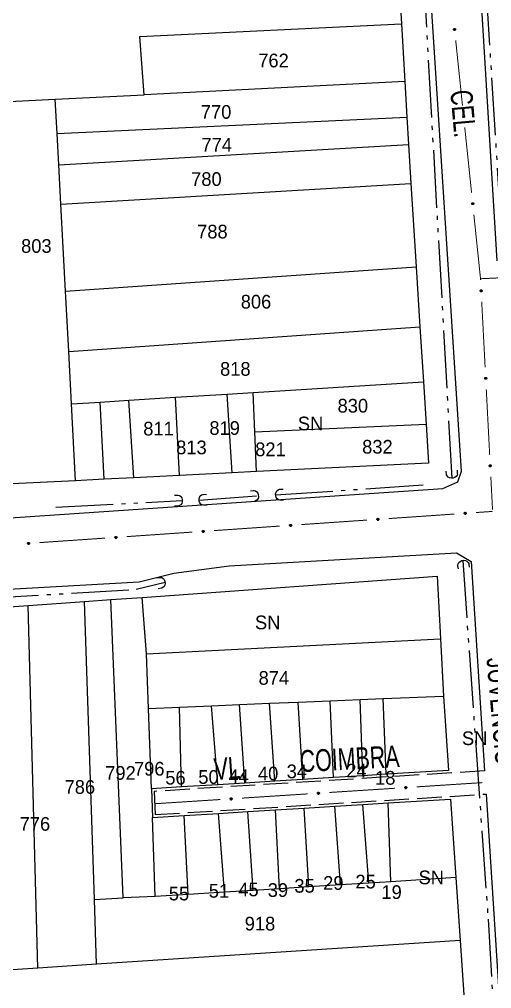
# Model space of a CAD drawing. Extents: x 201053 to 202535, y 4855063 to 4857394.
# Drawn here: x 202012.9 to 202099.2, y 4856192.4 to 4856369.4 of the extents above; entities that cross this region are included whole.
import ezdxf
from ezdxf.enums import TextEntityAlignment as Align

# ---------------------------------------------------------------- set-up
doc = ezdxf.new("R2010")
doc.units = 0
doc.header["$LTSCALE"] = 1.5
doc.header["$MEASUREMENT"] = 0
doc.linetypes.add('TRACO_05', pattern=[11, 7, -1, 0.5, -1, 0.5, -1])
doc.linetypes.add('TRACO_11', pattern=[8, 3, -1, 3, -1])
for name, color, linetype in [('CD_MALHA_LOTES', 7, 'CONTINUOUS'), ('HD-VALAS-DRENOS', 170, 'CONTINUOUS'), ('RU-QUADRA', 210, 'CONTINUOUS'), ('SV-BUEIRO-VALA', 7, 'CONTINUOUS'), ('SV-EIXO-RUA-PAV', 20, 'CONTINUOUS'), ('SV-RUA-PAVIM', 7, 'CONTINUOUS'), ('SV-TXT-RUA-PAV', 7, 'CONTINUOUS'), ('Th_NmrPort', 7, 'CONTINUOUS')]:
    doc.layers.add(name, color=color, linetype=linetype)
doc.styles.add('ARIAL', font='ARIAL.SHX')

# ---------------------------------------------------------------- blocks, each defined once
blk = doc.blocks.new('COD120', base_point=(202246.23, 4857300.32))
at = {"layer": 'SV-BUEIRO-VALA'}
blk.add_lwpolyline([(202245.23, 4857298.92), (202245.23, 4857299.503333), (202245.23, 4857299.590833), (202245.313333, 4857299.824167), (202245.48, 4857300.086667), (202245.73, 4857300.2325), (202246.063333, 4857300.32), (202246.396667, 4857300.32), (202246.73, 4857300.2325), (202246.98, 4857300.086667), (202247.146667, 4857299.824167), (202247.23, 4857299.590833), (202247.23, 4857299.503333), (202247.23, 4857298.92)], dxfattribs=at)

msp = doc.modelspace()

# ---------------------------------------------------------------- linework, layer by layer
at = {"layer": 'CD_MALHA_LOTES', "linetype": 'Continuous', "flags": 128}
for points in [[(202082.1, 4856379.72), (202082.75, 4856368.58)], [(202035.71, 4856355.63), (202034.92, 4856366.28), (202082.75, 4856368.58)], [(202082.75, 4856368.58), (202083.37, 4856358.03)], [(202083.37, 4856358.03), (202035.71, 4856355.63)], [(202083.37, 4856358.03), (202083.75, 4856351.54)], [(202019.47, 4856354.81), (202035.71, 4856355.63)], [(202006.24, 4856354.14), (202019.47, 4856354.81)], [(202019.8, 4856348.57), (202019.47, 4856354.81)], [(202019.8, 4856348.57), (202083.75, 4856351.54)], [(202083.75, 4856351.54), (202084.05, 4856346.54)], [(202020.1, 4856342.85), (202019.8, 4856348.57)], [(202020.1, 4856342.85), (202084.05, 4856346.54)], [(202084.05, 4856346.54), (202084.47, 4856339.43)], [(202020.49, 4856335.66), (202020.1, 4856342.85)], [(202020.49, 4856335.66), (202084.47, 4856339.43)], [(202084.47, 4856339.43), (202085.43, 4856324.23)], [(202021.33, 4856319.74), (202020.49, 4856335.66)], [(202021.33, 4856319.74), (202085.43, 4856324.23)], [(202085.43, 4856324.23), (202086.13, 4856313.26)], [(202021.92, 4856308.76), (202021.33, 4856319.74)], [(202021.92, 4856308.76), (202086.13, 4856313.26)], [(202086.13, 4856313.26), (202086.77, 4856303.2)], [(202022.42, 4856299.18), (202021.92, 4856308.76)], [(202055.64, 4856301.26), (202086.77, 4856303.2)], [(202086.77, 4856303.2), (202087.25, 4856295.49)], [(202032.94, 4856299.84), (202041.45, 4856300.37)], [(202041.45, 4856300.37), (202050.86, 4856300.96)], [(202042.2, 4856286.09), (202041.45, 4856300.37)], [(202050.86, 4856300.96), (202055.64, 4856301.26)], [(202051.78, 4856286.57), (202050.86, 4856300.96)], [(202055.95, 4856294.07), (202055.64, 4856301.26)], [(202022.42, 4856299.18), (202027.68, 4856299.51)], [(202023.17, 4856285.13), (202022.42, 4856299.18)], [(202027.68, 4856299.51), (202032.94, 4856299.84)], [(202028.42, 4856285.39), (202027.68, 4856299.51)], [(202033.86, 4856285.67), (202032.94, 4856299.84)], [(202055.95, 4856294.07), (202087.25, 4856295.49)], [(202087.25, 4856295.49), (202087.71, 4856288.37), (202056.26, 4856286.79)], [(202056.26, 4856286.79), (202055.95, 4856294.07)], [(202042.2, 4856286.09), (202033.86, 4856285.67)], [(202051.78, 4856286.57), (202042.2, 4856286.09)], [(202056.26, 4856286.79), (202051.78, 4856286.57)], [(202023.17, 4856285.13), (202010.25, 4856284.48)], [(202028.42, 4856285.39), (202023.17, 4856285.13)], [(202033.86, 4856285.67), (202028.42, 4856285.39)], [(202035.34, 4856263.8), (202089.27, 4856267.73), (202089.89, 4856256.25)], [(202024.82, 4856263.07), (202029.64, 4856263.41)], [(202029.64, 4856263.41), (202035.34, 4856263.8)], [(202031.91, 4856208.92), (202029.64, 4856263.41)], [(202036.14, 4856253.52), (202035.34, 4856263.8)], [(202009.41, 4856262), (202014.53, 4856262.36)], [(202014.53, 4856262.36), (202024.82, 4856263.07)], [(202016.26, 4856196.1), (202014.53, 4856262.36)], [(202026.63, 4856208.66), (202024.82, 4856263.07)], [(202036.14, 4856253.52), (202089.89, 4856256.25)], [(202089.89, 4856256.25), (202090.46, 4856245.8)], [(202036.51, 4856243.55), (202036.14, 4856253.52)], [(202079.43, 4856245.34), (202090.46, 4856245.8)], [(202090.46, 4856245.8), (202091.37, 4856232.22)], [(202036.51, 4856243.55), (202042.19, 4856243.79)], [(202042.19, 4856243.79), (202048.05, 4856244.03)], [(202042.55, 4856229.2), (202042.19, 4856243.79)], [(202048.05, 4856244.03), (202053.15, 4856244.25)], [(202049.17, 4856229.61), (202048.05, 4856244.03)], [(202053.15, 4856244.25), (202058.64, 4856244.48)], [(202054.13, 4856229.91), (202053.15, 4856244.25)], [(202058.64, 4856244.48), (202063.87, 4856244.69)], [(202059.62, 4856230.25), (202058.64, 4856244.48)], [(202063.87, 4856244.69), (202069.72, 4856244.94)], [(202064.73, 4856230.57), (202063.87, 4856244.69)], [(202069.72, 4856244.94), (202075.21, 4856245.16)], [(202070.33, 4856230.92), (202069.72, 4856244.94)], [(202075.21, 4856245.16), (202079.43, 4856245.34)], [(202075.68, 4856231.25), (202075.21, 4856245.16)], [(202079.93, 4856231.51), (202079.43, 4856245.34)], [(202037.04, 4856228.85), (202036.51, 4856243.55)], [(202075.68, 4856231.25), (202070.33, 4856230.92)], [(202079.93, 4856231.51), (202075.68, 4856231.25)], [(202091.37, 4856232.22), (202079.93, 4856231.51)], [(202049.17, 4856229.61), (202042.55, 4856229.2)], [(202054.13, 4856229.91), (202049.17, 4856229.61)], [(202059.62, 4856230.25), (202054.13, 4856229.91)], [(202064.73, 4856230.57), (202059.62, 4856230.25)], [(202070.33, 4856230.92), (202064.73, 4856230.57)], [(202042.55, 4856229.2), (202037.04, 4856228.85)], [(202037.04, 4856228.85), (202037.23, 4856223.61)], [(202070.59, 4856225.68), (202075.7, 4856225.99)], [(202075.7, 4856225.99), (202080.3, 4856226.28)], [(202076.8, 4856211.64), (202075.7, 4856225.99)], [(202080.3, 4856226.28), (202091.72, 4856226.99)], [(202080.82, 4856211.89), (202080.3, 4856226.28)], [(202091.72, 4856226.99), (202092.68, 4856212.64)], [(202043.06, 4856223.97), (202049.29, 4856224.36)], [(202049.29, 4856224.36), (202054.64, 4856224.69)], [(202050.4, 4856209.97), (202049.29, 4856224.36)], [(202054.64, 4856224.69), (202059.75, 4856225.01)], [(202055.63, 4856210.3), (202054.64, 4856224.69)], [(202059.75, 4856225.01), (202064.97, 4856225.33)], [(202060.48, 4856210.6), (202059.75, 4856225.01)], [(202064.97, 4856225.33), (202070.59, 4856225.68)], [(202065.84, 4856210.94), (202064.97, 4856225.33)], [(202071.59, 4856211.31), (202070.59, 4856225.68)], [(202037.23, 4856223.61), (202043.06, 4856223.97)], [(202037.76, 4856209.17), (202037.23, 4856223.61)], [(202043.78, 4856209.55), (202043.06, 4856223.97)], [(202080.82, 4856211.89), (202076.8, 4856211.64)], [(202092.68, 4856212.64), (202080.82, 4856211.89)], [(202092.68, 4856212.64), (202093.46, 4856201.13)], [(202050.4, 4856209.97), (202043.78, 4856209.55)], [(202055.63, 4856210.3), (202050.4, 4856209.97)], [(202060.48, 4856210.6), (202055.63, 4856210.3)], [(202065.84, 4856210.94), (202060.48, 4856210.6)], [(202071.59, 4856211.31), (202065.84, 4856210.94)], [(202076.8, 4856211.64), (202071.59, 4856211.31)], [(202026.63, 4856208.66), (202031.91, 4856208.92)], [(202027.03, 4856196.8), (202026.63, 4856208.66)], [(202037.76, 4856209.17), (202031.91, 4856208.92)], [(202043.78, 4856209.55), (202037.76, 4856209.17)], [(202093.46, 4856201.13), (202027.03, 4856196.8)], [(202093.46, 4856201.13), (202094.85, 4856180.4)], [(202016.26, 4856196.1), (202005.06, 4856195.37)], [(202027.03, 4856196.8), (202016.26, 4856196.1)]]:
    msp.add_lwpolyline(points, dxfattribs=at)
at = {"layer": 'HD-VALAS-DRENOS', "linetype": 'TRACO_05'}
for points in [[(202100.97, 4856331.76, 13.37), (202095.73, 4856415.12, 13.37), (202091.71, 4856479.24, 13)], [(202092.03, 4856285.59, 13.75), (202085.48, 4856401.27, 13.17)], [(202059.75, 4856282.55, 13.75), (202087.17, 4856284.39, 13.75)], [(202019.57, 4856280.32, 13.91), (202042.67, 4856281.5, 13.91)], [(202045.77, 4856281.59, 13.91), (202056.59, 4856282.38, 13.91)], [(202093.94, 4856270.57, 13.66), (202098.58, 4856205.06, 13.66), (202100.01, 4856180.62, 13.63), (202104.81, 4856112.07, 13.63), (202107.44, 4856056.79, 13.55), (202104.73, 4856053.44, 13.55)], [(201956.54, 4856260.66, 13.6), (202034.27, 4856265.3, 13.89), (202039.54, 4856266.58, 13.89)]]:
    msp.add_polyline3d(points, dxfattribs=at)
at = {"layer": 'RU-QUADRA', "linetype": 'Continuous', "flags": 128}
for points in [[(202082.1, 4856379.72), (202082.75, 4856368.58), (202083.37, 4856358.03), (202083.75, 4856351.54), (202084.05, 4856346.54), (202084.47, 4856339.43), (202085.43, 4856324.23), (202086.13, 4856313.26), (202086.77, 4856303.2), (202087.25, 4856295.49), (202087.71, 4856288.37), (202056.26, 4856286.79), (202051.78, 4856286.57), (202042.2, 4856286.09), (202033.86, 4856285.67), (202028.42, 4856285.39), (202023.17, 4856285.13), (202010.25, 4856284.48)], [(202009.41, 4856262), (202014.53, 4856262.36), (202024.82, 4856263.07), (202029.64, 4856263.41), (202035.34, 4856263.8), (202089.27, 4856267.73), (202089.89, 4856256.25), (202090.46, 4856245.8), (202091.37, 4856232.22), (202079.93, 4856231.51), (202075.68, 4856231.25), (202070.33, 4856230.92), (202064.73, 4856230.57), (202059.62, 4856230.25), (202054.13, 4856229.91), (202049.17, 4856229.61), (202042.55, 4856229.2), (202037.04, 4856228.85), (202037.23, 4856223.61), (202043.06, 4856223.97), (202049.29, 4856224.36), (202054.64, 4856224.69), (202059.75, 4856225.01), (202064.97, 4856225.33), (202070.59, 4856225.68), (202075.7, 4856225.99), (202080.3, 4856226.28), (202091.72, 4856226.99), (202092.68, 4856212.64), (202093.46, 4856201.13), (202094.85, 4856180.4)]]:
    msp.add_lwpolyline(points, dxfattribs=at)
at = {"layer": 'SV-EIXO-RUA-PAV'}
for points in [[(202092.548545, 4856367.720728), (202092.58696, 4856367.690457), (202092.613785, 4856367.656585), (202092.628028, 4856367.621895), (202092.632621, 4856367.587958), (202092.633409, 4856367.55271), (202092.626363, 4856367.516997), (202092.609763, 4856367.479092), (202092.579668, 4856367.440343), (202092.543164, 4856367.415143), (202092.509901, 4856367.39936), (202092.474789, 4856367.392534), (202092.440534, 4856367.392342), (202092.40368, 4856367.400887), (202092.365431, 4856367.418085), (202092.3272, 4856367.44929), (202092.301129, 4856367.482677), (202092.288234, 4856367.516593), (202092.281594, 4856367.551935), (202092.281221, 4856367.58793), (202092.288339, 4856367.622947), (202092.305724, 4856367.661426), (202092.337023, 4856367.698752), (202092.370026, 4856367.725135), (202092.403752, 4856367.738504), (202092.438694, 4856367.744257), (202092.474038, 4856367.745477), (202092.510232, 4856367.739889), (202092.548545, 4856367.720728)], [(202094.207166, 4856351.806929), (202094.245581, 4856351.776659), (202094.272407, 4856351.742787), (202094.286649, 4856351.708096), (202094.291242, 4856351.67416), (202094.29203, 4856351.638912), (202094.284985, 4856351.603199), (202094.268385, 4856351.565294), (202094.238289, 4856351.526545), (202094.201785, 4856351.501345), (202094.168522, 4856351.485562), (202094.13341, 4856351.478735), (202094.099156, 4856351.478543), (202094.062301, 4856351.487089), (202094.024052, 4856351.504287), (202093.985822, 4856351.535492), (202093.95975, 4856351.568879), (202093.946855, 4856351.602795), (202093.940215, 4856351.638137), (202093.939842, 4856351.674132), (202093.94696, 4856351.709149), (202093.964345, 4856351.747628), (202093.995644, 4856351.784954), (202094.028647, 4856351.811337), (202094.062373, 4856351.824705), (202094.097315, 4856351.830459), (202094.132659, 4856351.831679), (202094.168853, 4856351.826091), (202094.207166, 4856351.806929)], [(202095.865787, 4856335.893131), (202095.904202, 4856335.86286), (202095.931028, 4856335.828989), (202095.945271, 4856335.794298), (202095.949863, 4856335.760361), (202095.950652, 4856335.725113), (202095.943606, 4856335.6894), (202095.927006, 4856335.651495), (202095.89691, 4856335.612747), (202095.860406, 4856335.587547), (202095.827143, 4856335.571764), (202095.792032, 4856335.564937), (202095.757777, 4856335.564745), (202095.720922, 4856335.573291), (202095.682674, 4856335.590488), (202095.644443, 4856335.621693), (202095.618371, 4856335.655081), (202095.605476, 4856335.688996), (202095.598837, 4856335.724339), (202095.598463, 4856335.760334), (202095.605582, 4856335.79535), (202095.622966, 4856335.83383), (202095.654266, 4856335.871156), (202095.687268, 4856335.897539), (202095.720994, 4856335.910907), (202095.755936, 4856335.91666), (202095.79128, 4856335.917881), (202095.827474, 4856335.912293), (202095.865787, 4856335.893131)], [(202097.417595, 4856319.965265), (202097.454388, 4856319.933043), (202097.479421, 4856319.897825), (202097.491845, 4856319.862442), (202097.494671, 4856319.828313), (202097.49363, 4856319.793072), (202097.484741, 4856319.757772), (202097.466197, 4856319.720779), (202097.434132, 4856319.683644), (202097.39637, 4856319.660372), (202097.362333, 4856319.646335), (202097.326915, 4856319.641339), (202097.292696, 4856319.642925), (202097.256335, 4856319.65337), (202097.219029, 4856319.672529), (202097.182469, 4856319.705675), (202097.158164, 4856319.74037), (202097.147046, 4856319.774909), (202097.142248, 4856319.810548), (202097.143743, 4856319.846514), (202097.152668, 4856319.881114), (202097.172025, 4856319.91864), (202097.205219, 4856319.954292), (202097.239546, 4856319.978928), (202097.27392, 4856319.990528), (202097.309113, 4856319.994461), (202097.344473, 4856319.993847), (202097.380328, 4856319.986389), (202097.417595, 4856319.965265)], [(202098.248473, 4856303.986854), (202098.285266, 4856303.954631), (202098.310298, 4856303.919413), (202098.322723, 4856303.884031), (202098.325549, 4856303.849901), (202098.324507, 4856303.81466), (202098.315619, 4856303.779361), (202098.297075, 4856303.742368), (202098.26501, 4856303.705232), (202098.227247, 4856303.68196), (202098.19321, 4856303.667924), (202098.157792, 4856303.662928), (202098.123573, 4856303.664513), (202098.087212, 4856303.674959), (202098.049907, 4856303.694117), (202098.013346, 4856303.727263), (202097.989042, 4856303.761958), (202097.977923, 4856303.796497), (202097.973126, 4856303.832136), (202097.97462, 4856303.868102), (202097.983545, 4856303.902702), (202098.002903, 4856303.940228), (202098.036096, 4856303.97588), (202098.070423, 4856304.000516), (202098.104797, 4856304.012117), (202098.13999, 4856304.01605), (202098.17535, 4856304.015435), (202098.211206, 4856304.007977), (202098.248473, 4856303.986854)], [(202099.07935, 4856288.008442), (202099.116143, 4856287.976219), (202099.141176, 4856287.941001), (202099.1536, 4856287.905619), (202099.156426, 4856287.87149), (202099.155385, 4856287.836248), (202099.146496, 4856287.800949), (202099.127952, 4856287.763956), (202099.095887, 4856287.726821), (202099.058125, 4856287.703548), (202099.024088, 4856287.689512), (202098.988669, 4856287.684516), (202098.954451, 4856287.686101), (202098.918089, 4856287.696547), (202098.880784, 4856287.715705), (202098.844224, 4856287.748852), (202098.819919, 4856287.783546), (202098.8088, 4856287.818085), (202098.804003, 4856287.853724), (202098.805498, 4856287.889691), (202098.814423, 4856287.924291), (202098.83378, 4856287.961817), (202098.866974, 4856287.997468), (202098.901301, 4856288.022104), (202098.935675, 4856288.033705), (202098.970868, 4856288.037638), (202099.006227, 4856288.037023), (202099.042083, 4856288.029565), (202099.07935, 4856288.008442)], [(202094.251659, 4856279.285217), (202094.283259, 4856279.322546), (202094.318052, 4856279.348166), (202094.353221, 4856279.361182), (202094.387298, 4856279.364581), (202094.422552, 4856279.364131), (202094.457996, 4856279.355836), (202094.495295, 4856279.337915), (202094.532963, 4856279.306478), (202094.556866, 4856279.269111), (202094.571471, 4856279.235315), (202094.577061, 4856279.199985), (202094.57605, 4856279.165745), (202094.566216, 4856279.129213), (202094.547686, 4856279.091592), (202094.515158, 4856279.05448), (202094.480877, 4856279.029597), (202094.446529, 4856279.0179), (202094.410975, 4856279.012505), (202094.374989, 4856279.013396), (202094.340244, 4856279.021739), (202094.302399, 4856279.040464), (202094.266195, 4856279.073055), (202094.240986, 4856279.106963), (202094.22881, 4856279.141138), (202094.224287, 4856279.17626), (202094.224309, 4856279.211625), (202094.231164, 4856279.247601), (202094.251659, 4856279.285217)], [(202078.289441, 4856278.1863), (202078.321042, 4856278.223629), (202078.355835, 4856278.249249), (202078.391004, 4856278.262265), (202078.425081, 4856278.265664), (202078.460335, 4856278.265214), (202078.495778, 4856278.256919), (202078.533077, 4856278.238998), (202078.570745, 4856278.207561), (202078.594648, 4856278.170195), (202078.609254, 4856278.136398), (202078.614844, 4856278.101069), (202078.613833, 4856278.066828), (202078.603999, 4856278.030297), (202078.585469, 4856277.992675), (202078.552941, 4856277.955563), (202078.518659, 4856277.93068), (202078.484311, 4856277.918983), (202078.448758, 4856277.913589), (202078.412772, 4856277.914479), (202078.378027, 4856277.922822), (202078.340181, 4856277.941547), (202078.303977, 4856277.974138), (202078.278769, 4856278.008046), (202078.266593, 4856278.042221), (202078.26207, 4856278.077343), (202078.262091, 4856278.112708), (202078.268946, 4856278.148684), (202078.289441, 4856278.1863)], [(202046.365007, 4856275.988467), (202046.396607, 4856276.025796), (202046.4314, 4856276.051416), (202046.466569, 4856276.064432), (202046.500646, 4856276.06783), (202046.5359, 4856276.067381), (202046.571344, 4856276.059085), (202046.608643, 4856276.041165), (202046.646311, 4856276.009728), (202046.670214, 4856275.972361), (202046.684819, 4856275.938565), (202046.690409, 4856275.903235), (202046.689398, 4856275.868995), (202046.679564, 4856275.832463), (202046.661034, 4856275.794842), (202046.628506, 4856275.75773), (202046.594225, 4856275.732847), (202046.559877, 4856275.72115), (202046.524323, 4856275.715755), (202046.488337, 4856275.716646), (202046.453592, 4856275.724989), (202046.415747, 4856275.743714), (202046.379543, 4856275.776304), (202046.354334, 4856275.810213), (202046.342158, 4856275.844387), (202046.337635, 4856275.87951), (202046.337657, 4856275.914875), (202046.344512, 4856275.95085), (202046.365007, 4856275.988467)], [(202062.327224, 4856277.087384), (202062.358825, 4856277.124712), (202062.393617, 4856277.150332), (202062.428786, 4856277.163349), (202062.462863, 4856277.166747), (202062.498118, 4856277.166297), (202062.533561, 4856277.158002), (202062.57086, 4856277.140082), (202062.608528, 4856277.108644), (202062.632431, 4856277.071278), (202062.647037, 4856277.037481), (202062.652626, 4856277.002152), (202062.651616, 4856276.967912), (202062.641781, 4856276.93138), (202062.623252, 4856276.893758), (202062.590724, 4856276.856647), (202062.556442, 4856276.831763), (202062.522094, 4856276.820067), (202062.486541, 4856276.814672), (202062.450555, 4856276.815562), (202062.415809, 4856276.823906), (202062.377964, 4856276.842631), (202062.34176, 4856276.875221), (202062.316552, 4856276.90913), (202062.304376, 4856276.943304), (202062.299853, 4856276.978426), (202062.299874, 4856277.013791), (202062.306729, 4856277.049767), (202062.327224, 4856277.087384)], [(202014.440572, 4856273.790634), (202014.472173, 4856273.827962), (202014.506965, 4856273.853582), (202014.542134, 4856273.866598), (202014.576211, 4856273.869997), (202014.611466, 4856273.869547), (202014.646909, 4856273.861252), (202014.684208, 4856273.843331), (202014.721876, 4856273.811894), (202014.745779, 4856273.774528), (202014.760385, 4856273.740731), (202014.765974, 4856273.705402), (202014.764964, 4856273.671161), (202014.755129, 4856273.63463), (202014.7366, 4856273.597008), (202014.704072, 4856273.559896), (202014.66979, 4856273.535013), (202014.635442, 4856273.523316), (202014.599889, 4856273.517922), (202014.563903, 4856273.518812), (202014.529157, 4856273.527156), (202014.491312, 4856273.54588), (202014.455108, 4856273.578471), (202014.4299, 4856273.61238), (202014.417724, 4856273.646554), (202014.413201, 4856273.681676), (202014.413222, 4856273.717041), (202014.420077, 4856273.753017), (202014.440572, 4856273.790634)], [(202030.402789, 4856274.88955), (202030.43439, 4856274.926879), (202030.469183, 4856274.952499), (202030.504352, 4856274.965515), (202030.538429, 4856274.968914), (202030.573683, 4856274.968464), (202030.609126, 4856274.960169), (202030.646425, 4856274.942248), (202030.684093, 4856274.910811), (202030.707996, 4856274.873445), (202030.722602, 4856274.839648), (202030.728192, 4856274.804318), (202030.727181, 4856274.770078), (202030.717347, 4856274.733546), (202030.698817, 4856274.695925), (202030.666289, 4856274.658813), (202030.632007, 4856274.63393), (202030.597659, 4856274.622233), (202030.562106, 4856274.616838), (202030.52612, 4856274.617729), (202030.491375, 4856274.626072), (202030.453529, 4856274.644797), (202030.417325, 4856274.677388), (202030.392117, 4856274.711296), (202030.379941, 4856274.745471), (202030.375418, 4856274.780593), (202030.375439, 4856274.815958), (202030.382295, 4856274.851934), (202030.402789, 4856274.88955)], [(202067.427492, 4856228.159107), (202067.459257, 4856228.196296), (202067.494162, 4856228.221763), (202067.529388, 4856228.234624), (202067.56348, 4856228.237872), (202067.598731, 4856228.237267), (202067.634138, 4856228.228815), (202067.671357, 4856228.21073), (202067.708887, 4856228.179128), (202067.732624, 4856228.141656), (202067.747081, 4856228.107795), (202067.752515, 4856228.072441), (202067.751353, 4856228.038206), (202067.741358, 4856228.001718), (202067.722663, 4856227.964179), (202067.689971, 4856227.927211), (202067.65558, 4856227.902479), (202067.621181, 4856227.890934), (202067.585604, 4856227.885696), (202067.549622, 4856227.886745), (202067.514914, 4856227.895241), (202067.477152, 4856227.914133), (202067.441092, 4856227.946883), (202067.416033, 4856227.980902), (202067.404008, 4856228.01513), (202067.39964, 4856228.050272), (202067.399817, 4856228.085636), (202067.406831, 4856228.121582), (202067.427492, 4856228.159107)], [(202083.394399, 4856229.187636), (202083.426164, 4856229.224824), (202083.461069, 4856229.250291), (202083.496295, 4856229.263152), (202083.530387, 4856229.2664), (202083.565639, 4856229.265795), (202083.601045, 4856229.257344), (202083.638265, 4856229.239259), (202083.675794, 4856229.207656), (202083.699532, 4856229.170184), (202083.713988, 4856229.136324), (202083.719422, 4856229.10097), (202083.718261, 4856229.066734), (202083.708266, 4856229.030246), (202083.68957, 4856228.992707), (202083.656879, 4856228.955739), (202083.622488, 4856228.931007), (202083.588089, 4856228.919462), (202083.552512, 4856228.914224), (202083.51653, 4856228.915273), (202083.481822, 4856228.92377), (202083.444059, 4856228.942661), (202083.407999, 4856228.975411), (202083.382941, 4856229.00943), (202083.370916, 4856229.043658), (202083.366548, 4856229.0788), (202083.366725, 4856229.114165), (202083.373738, 4856229.15011), (202083.394399, 4856229.187636)], [(202051.460584, 4856227.130579), (202051.492349, 4856227.167768), (202051.527254, 4856227.193234), (202051.562481, 4856227.206095), (202051.596572, 4856227.209344), (202051.631824, 4856227.208738), (202051.667231, 4856227.200287), (202051.70445, 4856227.182202), (202051.741979, 4856227.150599), (202051.765717, 4856227.113128), (202051.780174, 4856227.079267), (202051.785608, 4856227.043913), (202051.784446, 4856227.009678), (202051.774451, 4856226.97319), (202051.755755, 4856226.93565), (202051.723064, 4856226.898682), (202051.688673, 4856226.87395), (202051.654274, 4856226.862405), (202051.618697, 4856226.857167), (202051.582715, 4856226.858217), (202051.548007, 4856226.866713), (202051.510245, 4856226.885605), (202051.474185, 4856226.918354), (202051.449126, 4856226.952374), (202051.437101, 4856226.986602), (202051.432733, 4856227.021743), (202051.43291, 4856227.057108), (202051.439924, 4856227.093053), (202051.460584, 4856227.130579)]]:
    msp.add_lwpolyline(points, close=True, dxfattribs=at)
for points in [[(202092.281221, 4856367.58793), (202092.301129, 4856367.482677)], [(202092.285862, 4856367.601188), (202092.313013, 4856367.472314)], [(202092.288339, 4856367.622947), (202092.3272, 4856367.44929)], [(202092.299969, 4856367.636956), (202092.34505, 4856367.441355)], [(202092.305724, 4856367.661426), (202092.365431, 4856367.418085)], [(202092.323293, 4856367.676429), (202092.383731, 4856367.412461)], [(202092.337023, 4856367.698752), (202092.40368, 4856367.400887)], [(202092.352753, 4856367.709681), (202092.420574, 4856367.40121)], [(202092.370026, 4856367.725135), (202092.440534, 4856367.392342)], [(202092.386484, 4856367.728288), (202092.45685, 4856367.395387)], [(202092.403752, 4856367.738504), (202092.474789, 4856367.392534)], [(202092.421063, 4856367.738752), (202092.489564, 4856367.397425)], [(202092.438694, 4856367.744257), (202092.509901, 4856367.39936)], [(202092.457848, 4856367.741214), (202092.52779, 4856367.412384)], [(202092.474038, 4856367.745477), (202092.543164, 4856367.415143)], [(202092.492484, 4856367.737964), (202092.561379, 4856367.432348)], [(202092.510232, 4856367.739889), (202092.579668, 4856367.440343)], [(202092.527687, 4856367.729286), (202092.592479, 4856367.463028)], [(202092.548545, 4856367.720728), (202092.609763, 4856367.479092)], [(202092.5688, 4856367.703389), (202092.616878, 4856367.505356)], [(202092.58696, 4856367.690457), (202092.626363, 4856367.516997)], [(202092.602335, 4856367.671214), (202092.627987, 4856367.543556)], [(202092.613785, 4856367.656585), (202092.633409, 4856367.55271)], [(202093.939842, 4856351.674132), (202093.95975, 4856351.568879)], [(202093.944483, 4856351.68739), (202093.971634, 4856351.558516)], [(202093.94696, 4856351.709149), (202093.985822, 4856351.535492)], [(202093.95859, 4856351.723158), (202094.003671, 4856351.527557)], [(202093.964345, 4856351.747628), (202094.024052, 4856351.504287)], [(202093.981914, 4856351.76263), (202094.042352, 4856351.498663)], [(202093.995644, 4856351.784954), (202094.062301, 4856351.487089)], [(202094.011374, 4856351.795883), (202094.079195, 4856351.487412)], [(202094.028647, 4856351.811337), (202094.099156, 4856351.478543)], [(202094.045105, 4856351.81449), (202094.115471, 4856351.481589)], [(202094.062373, 4856351.824705), (202094.13341, 4856351.478735)], [(202094.079684, 4856351.824953), (202094.148185, 4856351.483627)], [(202094.097315, 4856351.830459), (202094.168522, 4856351.485562)], [(202094.116469, 4856351.827415), (202094.186411, 4856351.498586)], [(202094.132659, 4856351.831679), (202094.201785, 4856351.501345)], [(202094.151106, 4856351.824166), (202094.22, 4856351.51855)], [(202094.168853, 4856351.826091), (202094.238289, 4856351.526545)], [(202094.186308, 4856351.815488), (202094.2511, 4856351.54923)], [(202094.207166, 4856351.806929), (202094.268385, 4856351.565294)], [(202094.227421, 4856351.78959), (202094.275499, 4856351.591558)], [(202094.245581, 4856351.776659), (202094.284985, 4856351.603199)], [(202094.260956, 4856351.757416), (202094.286609, 4856351.629758)], [(202094.272407, 4856351.742787), (202094.29203, 4856351.638912)], [(202095.598463, 4856335.760334), (202095.618371, 4856335.655081)], [(202095.603104, 4856335.773591), (202095.630255, 4856335.644718)], [(202095.605582, 4856335.79535), (202095.644443, 4856335.621693)], [(202095.617211, 4856335.80936), (202095.662292, 4856335.613759)], [(202095.622966, 4856335.83383), (202095.682674, 4856335.590488)], [(202095.640535, 4856335.848832), (202095.700974, 4856335.584864)], [(202095.654266, 4856335.871156), (202095.720922, 4856335.573291)], [(202095.669996, 4856335.882085), (202095.737816, 4856335.573613)], [(202095.687268, 4856335.897539), (202095.757777, 4856335.564745)], [(202095.703726, 4856335.900691), (202095.774093, 4856335.567791)], [(202095.720994, 4856335.910907), (202095.792032, 4856335.564937)], [(202095.738305, 4856335.911155), (202095.806806, 4856335.569828)], [(202095.755936, 4856335.91666), (202095.827143, 4856335.571764)], [(202095.77509, 4856335.913617), (202095.845032, 4856335.584788)], [(202095.79128, 4856335.917881), (202095.860406, 4856335.587547)], [(202095.809727, 4856335.910367), (202095.878621, 4856335.604752)], [(202095.827474, 4856335.912293), (202095.89691, 4856335.612747)], [(202095.844929, 4856335.901689), (202095.909722, 4856335.635431)], [(202095.865787, 4856335.893131), (202095.927006, 4856335.651495)], [(202095.886042, 4856335.875792), (202095.93412, 4856335.67776)], [(202095.904202, 4856335.86286), (202095.943606, 4856335.6894)], [(202095.919577, 4856335.843618), (202095.94523, 4856335.715959)], [(202095.931028, 4856335.828989), (202095.950652, 4856335.725113)], [(202097.143743, 4856319.846514), (202097.158164, 4856319.74037)], [(202097.149065, 4856319.859513), (202097.169495, 4856319.729404)], [(202097.152668, 4856319.881114), (202097.182469, 4856319.705675)], [(202097.165009, 4856319.894501), (202097.199882, 4856319.696825)], [(202097.172025, 4856319.91864), (202097.219029, 4856319.672529)], [(202097.190349, 4856319.932711), (202097.237013, 4856319.665963)], [(202097.205219, 4856319.954292), (202097.256335, 4856319.65337)], [(202097.221495, 4856319.96439), (202097.273222, 4856319.652816)], [(202097.239546, 4856319.978928), (202097.292696, 4856319.642925)], [(202097.256145, 4856319.981222), (202097.309148, 4856319.64512)], [(202097.27392, 4856319.990528), (202097.326915, 4856319.641339)], [(202097.29122, 4856319.989878), (202097.341923, 4856319.645458)], [(202097.309113, 4856319.994461), (202097.362333, 4856319.646335)], [(202097.328084, 4856319.990429), (202097.380874, 4856319.658414)], [(202097.344473, 4856319.993847), (202097.39637, 4856319.660372)], [(202097.362505, 4856319.985387), (202097.415453, 4856319.676609)], [(202097.380328, 4856319.986389), (202097.434132, 4856319.683644)], [(202097.39721, 4856319.974894), (202097.448103, 4856319.705634)], [(202097.417595, 4856319.965265), (202097.466197, 4856319.720779)], [(202097.436924, 4856319.946899), (202097.474664, 4856319.746639)], [(202097.454388, 4856319.933043), (202097.484741, 4856319.757772)], [(202097.468745, 4856319.913028), (202097.487741, 4856319.784211)], [(202097.479421, 4856319.897825), (202097.49363, 4856319.793072)], [(202097.97462, 4856303.868102), (202097.989042, 4856303.761958)], [(202097.979943, 4856303.881101), (202098.000372, 4856303.750993)], [(202097.983545, 4856303.902702), (202098.013346, 4856303.727263)], [(202097.995886, 4856303.91609), (202098.03076, 4856303.718414)], [(202098.002903, 4856303.940228), (202098.049907, 4856303.694117)], [(202098.021227, 4856303.954299), (202098.06789, 4856303.687552)], [(202098.036096, 4856303.97588), (202098.087212, 4856303.674959)], [(202098.052372, 4856303.985979), (202098.104099, 4856303.674404)], [(202098.070423, 4856304.000516), (202098.123573, 4856303.664513)], [(202098.087022, 4856304.002811), (202098.140025, 4856303.666708)], [(202098.104797, 4856304.012117), (202098.157792, 4856303.662928)], [(202098.122098, 4856304.011466), (202098.1728, 4856303.667046)], [(202098.13999, 4856304.01605), (202098.19321, 4856303.667924)], [(202098.158961, 4856304.012017), (202098.211751, 4856303.680002)], [(202098.17535, 4856304.015435), (202098.227247, 4856303.68196)], [(202098.193382, 4856304.006975), (202098.246331, 4856303.698197)], [(202098.211206, 4856304.007977), (202098.26501, 4856303.705232)], [(202098.228087, 4856303.996482), (202098.27898, 4856303.727222)], [(202098.248473, 4856303.986854), (202098.297075, 4856303.742368)], [(202098.267801, 4856303.968487), (202098.305542, 4856303.768228)], [(202098.285266, 4856303.954631), (202098.315619, 4856303.779361)], [(202098.299622, 4856303.934617), (202098.318618, 4856303.8058)], [(202098.310298, 4856303.919413), (202098.324507, 4856303.81466)], [(202098.805498, 4856287.889691), (202098.819919, 4856287.783546)], [(202098.81082, 4856287.90269), (202098.83125, 4856287.772581)], [(202098.814423, 4856287.924291), (202098.844224, 4856287.748852)], [(202098.826764, 4856287.937678), (202098.861637, 4856287.740002)], [(202098.83378, 4856287.961817), (202098.880784, 4856287.715705)], [(202098.852104, 4856287.975887), (202098.898768, 4856287.70914)], [(202098.866974, 4856287.997468), (202098.918089, 4856287.696547)], [(202098.883249, 4856288.007567), (202098.934977, 4856287.695993)], [(202098.901301, 4856288.022104), (202098.954451, 4856287.686101)], [(202098.9179, 4856288.024399), (202098.970903, 4856287.688296)], [(202098.935675, 4856288.033705), (202098.988669, 4856287.684516)], [(202098.952975, 4856288.033055), (202099.003678, 4856287.688634)], [(202098.970868, 4856288.037638), (202099.024088, 4856287.689512)], [(202098.989838, 4856288.033605), (202099.042629, 4856287.701591)], [(202099.006227, 4856288.037023), (202099.058125, 4856287.703548)], [(202099.02426, 4856288.028563), (202099.077208, 4856287.719785)], [(202099.042083, 4856288.029565), (202099.095887, 4856287.726821)], [(202099.058964, 4856288.018071), (202099.109858, 4856287.74881)], [(202099.07935, 4856288.008442), (202099.127952, 4856287.763956)], [(202099.098678, 4856287.990076), (202099.136419, 4856287.789816)], [(202099.116143, 4856287.976219), (202099.146496, 4856287.800949)], [(202099.1305, 4856287.956205), (202099.149496, 4856287.827388)], [(202099.141176, 4856287.941001), (202099.155385, 4856287.836248)], [(202094.224287, 4856279.17626), (202094.571471, 4856279.235315)], [(202094.224309, 4856279.211625), (202094.556866, 4856279.269111)], [(202094.228001, 4856279.195296), (202094.559083, 4856279.25365)], [(202094.22881, 4856279.141138), (202094.577061, 4856279.199985)], [(202094.22917, 4856279.158447), (202094.572691, 4856279.214922)], [(202094.231164, 4856279.247601), (202094.532963, 4856279.306478)], [(202094.232465, 4856279.229797), (202094.540311, 4856279.28792)], [(202094.238414, 4856279.123521), (202094.573579, 4856279.182157)], [(202094.240986, 4856279.106963), (202094.57605, 4856279.165745)], [(202094.242373, 4856279.264673), (202094.510742, 4856279.320078)], [(202094.251659, 4856279.285217), (202094.495295, 4856279.337915)], [(202094.255824, 4856279.089159), (202094.566487, 4856279.146108)], [(202094.266195, 4856279.073055), (202094.566216, 4856279.129213)], [(202094.269698, 4856279.304851), (202094.469296, 4856279.345947)], [(202094.283259, 4856279.322546), (202094.457996, 4856279.355836)], [(202094.288022, 4856279.058549), (202094.553949, 4856279.109683)], [(202094.302399, 4856279.040464), (202094.547686, 4856279.091592)], [(202094.30303, 4856279.337236), (202094.43151, 4856279.358391)], [(202094.318052, 4856279.348166), (202094.422552, 4856279.364131)], [(202094.326652, 4856279.033854), (202094.523715, 4856279.07204)], [(202094.340244, 4856279.021739), (202094.515158, 4856279.05448)], [(202094.361903, 4856279.0185), (202094.49165, 4856279.04111)], [(202094.374989, 4856279.013396), (202094.480877, 4856279.029597)], [(202078.26207, 4856278.077343), (202078.609254, 4856278.136398)], [(202078.262091, 4856278.112708), (202078.594648, 4856278.170195)], [(202078.265784, 4856278.096379), (202078.596866, 4856278.154734)], [(202078.266593, 4856278.042221), (202078.614844, 4856278.101069)], [(202078.266953, 4856278.05953), (202078.610474, 4856278.116006)], [(202078.268946, 4856278.148684), (202078.570745, 4856278.207561)], [(202078.270247, 4856278.13088), (202078.578093, 4856278.189003)], [(202078.276196, 4856278.024605), (202078.611362, 4856278.083241)], [(202078.278769, 4856278.008046), (202078.613833, 4856278.066828)], [(202078.280156, 4856278.165756), (202078.548525, 4856278.221161)], [(202078.289441, 4856278.1863), (202078.533077, 4856278.238998)], [(202078.293607, 4856277.990242), (202078.60427, 4856278.047191)], [(202078.303977, 4856277.974138), (202078.603999, 4856278.030297)], [(202078.307481, 4856278.205934), (202078.507079, 4856278.24703)], [(202078.321042, 4856278.223629), (202078.495778, 4856278.256919)], [(202078.325805, 4856277.959632), (202078.591732, 4856278.010766)], [(202078.340181, 4856277.941547), (202078.585469, 4856277.992675)], [(202078.340813, 4856278.238319), (202078.469293, 4856278.259474)], [(202078.355835, 4856278.249249), (202078.460335, 4856278.265214)], [(202078.364434, 4856277.934937), (202078.561497, 4856277.973123)], [(202078.378027, 4856277.922822), (202078.552941, 4856277.955563)], [(202078.399685, 4856277.919583), (202078.529433, 4856277.942193)], [(202078.412772, 4856277.914479), (202078.518659, 4856277.93068)], [(202046.337635, 4856275.87951), (202046.684819, 4856275.938565)], [(202046.337657, 4856275.914875), (202046.670214, 4856275.972361)], [(202046.341349, 4856275.898545), (202046.672431, 4856275.9569)], [(202046.342158, 4856275.844387), (202046.690409, 4856275.903235)], [(202046.342518, 4856275.861697), (202046.686039, 4856275.918172)], [(202046.344512, 4856275.95085), (202046.646311, 4856276.009728)], [(202046.345813, 4856275.933046), (202046.653659, 4856275.991169)], [(202046.351762, 4856275.826771), (202046.686927, 4856275.885407)], [(202046.354334, 4856275.810213), (202046.689398, 4856275.868995)], [(202046.355722, 4856275.967922), (202046.62409, 4856276.023328)], [(202046.365007, 4856275.988467), (202046.608643, 4856276.041165)], [(202046.369173, 4856275.792408), (202046.679835, 4856275.849357)], [(202046.379543, 4856275.776304), (202046.679564, 4856275.832463)], [(202046.383046, 4856276.008101), (202046.582644, 4856276.049197)], [(202046.396607, 4856276.025796), (202046.571344, 4856276.059085)], [(202046.40137, 4856275.761799), (202046.667297, 4856275.812933)], [(202046.415747, 4856275.743714), (202046.661034, 4856275.794842)], [(202046.416378, 4856276.040486), (202046.544858, 4856276.061641)], [(202046.4314, 4856276.051416), (202046.5359, 4856276.067381)], [(202046.44, 4856275.737103), (202046.637063, 4856275.77529)], [(202046.453592, 4856275.724989), (202046.628506, 4856275.75773)], [(202046.475251, 4856275.721749), (202046.604998, 4856275.744359)], [(202046.488337, 4856275.716646), (202046.594225, 4856275.732847)], [(202062.299853, 4856276.978426), (202062.647037, 4856277.037481)], [(202062.299874, 4856277.013791), (202062.632431, 4856277.071278)], [(202062.303567, 4856276.997462), (202062.634648, 4856277.055817)], [(202062.304376, 4856276.943304), (202062.652626, 4856277.002152)], [(202062.304736, 4856276.960613), (202062.648257, 4856277.017089)], [(202062.306729, 4856277.049767), (202062.608528, 4856277.108644)], [(202062.30803, 4856277.031963), (202062.615876, 4856277.090086)], [(202062.313979, 4856276.925688), (202062.649145, 4856276.984324)], [(202062.316552, 4856276.90913), (202062.651616, 4856276.967912)], [(202062.317939, 4856277.066839), (202062.586307, 4856277.122244)], [(202062.327224, 4856277.087384), (202062.57086, 4856277.140082)], [(202062.33139, 4856276.891325), (202062.642052, 4856276.948274)], [(202062.34176, 4856276.875221), (202062.641781, 4856276.93138)], [(202062.345263, 4856277.107017), (202062.544861, 4856277.148114)], [(202062.358825, 4856277.124712), (202062.533561, 4856277.158002)], [(202062.363588, 4856276.860716), (202062.629515, 4856276.911849)], [(202062.377964, 4856276.842631), (202062.623252, 4856276.893758)], [(202062.378595, 4856277.139403), (202062.507075, 4856277.160558)], [(202062.393617, 4856277.150332), (202062.498118, 4856277.166297)], [(202062.402217, 4856276.83602), (202062.59928, 4856276.874206)], [(202062.415809, 4856276.823906), (202062.590724, 4856276.856647)], [(202062.437468, 4856276.820666), (202062.567216, 4856276.843276)], [(202062.450555, 4856276.815562), (202062.556442, 4856276.831763)], [(202014.413201, 4856273.681676), (202014.760385, 4856273.740731)], [(202014.413222, 4856273.717041), (202014.745779, 4856273.774528)], [(202014.416915, 4856273.700712), (202014.747996, 4856273.759067)], [(202014.417724, 4856273.646554), (202014.765974, 4856273.705402)], [(202014.418084, 4856273.663863), (202014.761605, 4856273.720339)], [(202014.420077, 4856273.753017), (202014.721876, 4856273.811894)], [(202014.421378, 4856273.735213), (202014.729224, 4856273.793336)], [(202014.431287, 4856273.770089), (202014.699655, 4856273.825494)], [(202014.440572, 4856273.790634), (202014.684208, 4856273.843331)], [(202014.458611, 4856273.810267), (202014.658209, 4856273.851364)], [(202014.472173, 4856273.827962), (202014.646909, 4856273.861252)], [(202014.491943, 4856273.842652), (202014.620423, 4856273.863807)], [(202014.506965, 4856273.853582), (202014.611466, 4856273.869547)], [(202030.375418, 4856274.780593), (202030.722602, 4856274.839648)], [(202030.375439, 4856274.815958), (202030.707996, 4856274.873445)], [(202030.379132, 4856274.799629), (202030.710214, 4856274.857983)], [(202030.379941, 4856274.745471), (202030.728192, 4856274.804318)], [(202030.380301, 4856274.76278), (202030.723822, 4856274.819256)], [(202030.382295, 4856274.851934), (202030.684093, 4856274.910811)], [(202030.383595, 4856274.83413), (202030.691441, 4856274.892253)], [(202030.389544, 4856274.727855), (202030.72471, 4856274.786491)], [(202030.392117, 4856274.711296), (202030.727181, 4856274.770078)], [(202030.393504, 4856274.869006), (202030.661873, 4856274.924411)], [(202030.402789, 4856274.88955), (202030.646425, 4856274.942248)], [(202030.406955, 4856274.693492), (202030.717618, 4856274.750441)], [(202030.417325, 4856274.677388), (202030.717347, 4856274.733546)], [(202030.420829, 4856274.909184), (202030.620427, 4856274.95028)], [(202030.43439, 4856274.926879), (202030.609126, 4856274.960169)], [(202030.439153, 4856274.662882), (202030.70508, 4856274.714016)], [(202030.453529, 4856274.644797), (202030.698817, 4856274.695925)], [(202030.454161, 4856274.941569), (202030.582641, 4856274.962724)], [(202030.469183, 4856274.952499), (202030.573683, 4856274.968464)], [(202030.477783, 4856274.638187), (202030.674845, 4856274.676373)], [(202030.491375, 4856274.626072), (202030.666289, 4856274.658813)], [(202030.513033, 4856274.622833), (202030.642781, 4856274.645443)], [(202030.52612, 4856274.617729), (202030.632007, 4856274.63393)], [(202014.427327, 4856273.628938), (202014.762493, 4856273.687574)], [(202014.4299, 4856273.61238), (202014.764964, 4856273.671161)], [(202014.444738, 4856273.594575), (202014.7554, 4856273.651524)], [(202014.455108, 4856273.578471), (202014.755129, 4856273.63463)], [(202014.476936, 4856273.563966), (202014.742863, 4856273.615099)], [(202014.491312, 4856273.54588), (202014.7366, 4856273.597008)], [(202014.515565, 4856273.53927), (202014.712628, 4856273.577456)], [(202014.529157, 4856273.527156), (202014.704072, 4856273.559896)], [(202014.550816, 4856273.523916), (202014.680564, 4856273.546526)], [(202014.563903, 4856273.518812), (202014.66979, 4856273.535013)], [(202067.39964, 4856228.050272), (202067.747081, 4856228.107795)], [(202067.399817, 4856228.085636), (202067.732624, 4856228.141656)], [(202067.403438, 4856228.069291), (202067.734774, 4856228.126185)], [(202067.404008, 4856228.01513), (202067.752515, 4856228.072441)], [(202067.404445, 4856228.032437), (202067.748211, 4856228.087398)], [(202067.406831, 4856228.121582), (202067.708887, 4856228.179128)], [(202067.408054, 4856228.103772), (202067.716153, 4856228.160537)], [(202067.413534, 4856227.997472), (202067.748955, 4856228.054629)], [(202067.416033, 4856227.980902), (202067.751353, 4856228.038206)], [(202067.418116, 4856228.138604), (202067.686726, 4856228.192825)], [(202067.427492, 4856228.159107), (202067.671357, 4856228.21073)], [(202067.430793, 4856227.963032), (202067.741703, 4856228.018611)], [(202067.441092, 4856227.946883), (202067.741358, 4856228.001718)], [(202067.445617, 4856228.178661), (202067.645395, 4856228.218877)], [(202067.459257, 4856228.196296), (202067.634138, 4856228.228815)], [(202067.462856, 4856227.932281), (202067.729005, 4856227.982242)], [(202067.477152, 4856227.914133), (202067.722663, 4856227.964179)], [(202067.479092, 4856228.210899), (202067.607664, 4856228.231487)], [(202067.494162, 4856228.221763), (202067.598731, 4856228.237267)], [(202067.501376, 4856227.907416), (202067.698605, 4856227.944733)], [(202067.514914, 4856227.895241), (202067.689971, 4856227.927211)], [(202067.536559, 4856227.891906), (202067.666405, 4856227.913944)], [(202067.549622, 4856227.886745), (202067.65558, 4856227.902479)], [(202083.366548, 4856229.0788), (202083.713988, 4856229.136324)], [(202083.366725, 4856229.114165), (202083.699532, 4856229.170184)], [(202083.370345, 4856229.097819), (202083.701681, 4856229.154714)], [(202083.370916, 4856229.043658), (202083.719422, 4856229.10097)], [(202083.371352, 4856229.060966), (202083.715119, 4856229.115926)], [(202083.373738, 4856229.15011), (202083.675794, 4856229.207656)], [(202083.374961, 4856229.1323), (202083.68306, 4856229.189065)], [(202083.380441, 4856229.026), (202083.715862, 4856229.083158)], [(202083.382941, 4856229.00943), (202083.718261, 4856229.066734)], [(202083.385023, 4856229.167132), (202083.653633, 4856229.221353)], [(202083.394399, 4856229.187636), (202083.638265, 4856229.239259)], [(202083.3977, 4856228.991561), (202083.708611, 4856229.047139)], [(202083.407999, 4856228.975411), (202083.708266, 4856229.030246)], [(202083.412525, 4856229.20719), (202083.612302, 4856229.247405)], [(202083.426164, 4856229.224824), (202083.601045, 4856229.257344)], [(202083.429763, 4856228.96081), (202083.695913, 4856229.01077)], [(202083.444059, 4856228.942661), (202083.68957, 4856228.992707)], [(202083.445999, 4856229.239428), (202083.574571, 4856229.260016)], [(202083.461069, 4856229.250291), (202083.565639, 4856229.265795)], [(202083.468283, 4856228.935944), (202083.665512, 4856228.973261)], [(202083.481822, 4856228.92377), (202083.656879, 4856228.955739)], [(202083.503466, 4856228.920435), (202083.633312, 4856228.942472)], [(202083.51653, 4856228.915273), (202083.622488, 4856228.931007)], [(202051.432733, 4856227.021743), (202051.780174, 4856227.079267)], [(202051.43291, 4856227.057108), (202051.765717, 4856227.113128)], [(202051.436531, 4856227.040762), (202051.767867, 4856227.097657)], [(202051.437101, 4856226.986602), (202051.785608, 4856227.043913)], [(202051.437537, 4856227.003909), (202051.781304, 4856227.058869)], [(202051.439924, 4856227.093053), (202051.741979, 4856227.150599)], [(202051.441146, 4856227.075244), (202051.749246, 4856227.132009)], [(202051.446626, 4856226.968943), (202051.782047, 4856227.026101)], [(202051.449126, 4856226.952374), (202051.784446, 4856227.009678)], [(202051.451209, 4856227.110076), (202051.719819, 4856227.164297)], [(202051.460584, 4856227.130579), (202051.70445, 4856227.182202)], [(202051.463886, 4856226.934504), (202051.774796, 4856226.990083)], [(202051.474185, 4856226.918354), (202051.774451, 4856226.97319)], [(202051.47871, 4856227.150133), (202051.678487, 4856227.190349)], [(202051.492349, 4856227.167768), (202051.667231, 4856227.200287)], [(202051.495948, 4856226.903753), (202051.762098, 4856226.953714)], [(202051.510245, 4856226.885605), (202051.755755, 4856226.93565)], [(202051.512184, 4856227.182371), (202051.640757, 4856227.202959)], [(202051.527254, 4856227.193234), (202051.631824, 4856227.208738)], [(202051.534468, 4856226.878887), (202051.731698, 4856226.916204)], [(202051.548007, 4856226.866713), (202051.723064, 4856226.898682)], [(202051.569651, 4856226.863378), (202051.699497, 4856226.885416)], [(202051.582715, 4856226.858217), (202051.688673, 4856226.87395)]]:
    msp.add_lwpolyline(points, dxfattribs=at)
at = {"layer": 'SV-EIXO-RUA-PAV', "const_width": 0.18}
for points in [[(202092.661279, 4856365.577185), (202093.905245, 4856353.641836)], [(202094.319901, 4856349.663387), (202095.563866, 4856337.728038)], [(202095.978522, 4856333.749589), (202097.118824, 4856322.808852)], [(202097.118824, 4856322.808852), (202097.2, 4856322.03)], [(202097.2, 4856322.03), (202109.186782, 4856322.593076)], [(202097.2, 4856322.03), (202097.211265, 4856321.813364)], [(202097.418984, 4856317.818761), (202098.042142, 4856305.834952)], [(202098.249862, 4856301.840349), (202098.87302, 4856289.85654)], [(202099.080739, 4856285.861937), (202099.392318, 4856279.870033)], [(202080.43562, 4856278.223713), (202092.407283, 4856279.0479)], [(202096.397838, 4856279.322629), (202099.390753, 4856279.528676)], [(202064.473403, 4856277.124796), (202076.445066, 4856277.948984)], [(202032.548968, 4856274.926963), (202044.520631, 4856275.75115)], [(202048.511186, 4856276.025879), (202060.482849, 4856276.850067)], [(202016.586751, 4856273.828046), (202028.558414, 4856274.652233)], [(202085.540722, 4856229.215585), (202097.515902, 4856229.986981)], [(202053.606907, 4856227.158528), (202065.582088, 4856227.929925)], [(202069.573815, 4856228.187057), (202081.548995, 4856228.958453)], [(202037.64, 4856226.13), (202049.61518, 4856226.901396)]]:
    msp.add_lwpolyline(points, dxfattribs=at)
at = {"layer": 'SV-RUA-PAVIM', "linetype": 'Continuous'}
for points in [[(202100.24, 4856325.3, 13.64), (202094.43, 4856420.65, 13.03), (202090, 4856489.04, 13.02), (202091.48, 4856492.39, 13.02), (202094.97, 4856495.27, 13.02), (202189.64, 4856501.65, 13.02), (202295.64, 4856508.9, 10.45)], [(201877.44, 4856373.12, 13.65), (201883.62, 4856274.82, 13.65), (201884.12, 4856272.95, 13.65), (201885.35, 4856271.43, 13.65), (201886.91, 4856270.69, 13.65), (201888.97, 4856270.17, 13.68), (201923.19, 4856272.41, 13.68), (202090.29, 4856283.71, 13.86), (202093.05, 4856284.94, 13.89), (202093.7, 4856286.91, 13.91), (202085.16, 4856420.02, 13.91), (202080.79, 4856488.85, 12.92), (202078.04, 4856493.1, 12.92), (202074.74, 4856494.67, 13.1), (201983.26, 4856488.47, 12.74), (201929.79, 4856485.01, 12.74), (201874.73, 4856481.35, 11.37), (201873.12, 4856480.23, 11.37), (201872.03, 4856478.65, 11.34), (201871.38, 4856477.53, 11.34), (201870.95, 4856476.25, 11.49), (201874.43, 4856419.31, 11.49), (201877.18, 4856377.29, 13.65)], [(201978.37, 4856263.48, 13.88), (202034.8, 4856266.65, 13.97), (202041.13, 4856268.24, 13.97), (202051.24, 4856269.56, 13.97), (202092.78, 4856271.98, 13.97), (202095.51, 4856270.35, 13.97), (202097.95, 4856232.13, 13.97)], [(202098.22, 4856227.89, 13.97), (202109.24, 4856055.81, 13.5), (202107.92, 4856053.17, 13.5), (202104.38, 4856051.74, 13.57), (202070.29, 4856050.22, 13.57), (202048.45, 4856049.28, 14.06), (201983.53, 4856046.3, 14.06)]]:
    msp.add_polyline3d(points, dxfattribs=at)
at = {"layer": 'SV-RUA-PAVIM', "linetype": 'TRACO_11'}
msp.add_polyline3d([(202097.95, 4856232.13, 13.97), (202037.56, 4856228.39, 13.97), (202037.71, 4856224.14, 13.97), (202098.22, 4856227.89, 13.97)], dxfattribs=at)

# ---------------------------------------------------------------- block references
at = {"layer": 'SV-BUEIRO-VALA'}
for p, rotation in [((202092.03, 4856285.59, 13.57), 185), ((202045.77, 4856281.59, 13.7), 94), ((202056.59, 4856282.38, 13.7), 273), ((202059.75, 4856282.55, 13.7), 92), ((202042.67, 4856281.5, 13.7), 270), ((202093.94, 4856270.57, 13.63), 9), ((202039.54, 4856266.58, 13.89), 277.0000000000001)]:
    msp.add_blockref('COD120', p, dxfattribs=dict(at, rotation=rotation))

# ---------------------------------------------------------------- texts
at = {"layer": 'SV-TXT-RUA-PAV', "style": 'ARIAL', "width": 0.7}
for s, rotation, p in [('CEL.', 275, (202091.67, 4856356.35)), ('JUVÉNCIO', 275, (202098.28, 4856252.68)), ('COIMBRA', 3, (202064.25, 4856231.88)), ('VL.', 4, (202048.59, 4856230.43))]:
    msp.add_text(s, height=4, rotation=rotation, dxfattribs=at).set_placement(p)
at = {"layer": 'Th_NmrPort', "color": 1}
for s, p in [('762', (202056.57516, 4856361.895971)), ('770', (202046.07516, 4856352.505971)), ('774', (202046.19516, 4856346.495971)), ('780', (202044.30516, 4856340.235971)), ('788', (202045.402563, 4856330.64344)), ('803', (202013.225971, 4856328.01484)), ('806', (202053.372563, 4856317.83344)), ('818', (202049.592563, 4856305.56344)), ('830', (202071.072563, 4856298.83344)), ('SN', (202063.81, 4856295.59)), ('811', (202035.55, 4856294.65)), ('819', (202047.64, 4856294.76)), ('813', (202041.57, 4856291.22)), ('821', (202056.02, 4856290.87)), ('832', (202075.566042, 4856291.337858)), ('SN', (202055.972563, 4856259.25344)), ('874', (202056.636042, 4856249.117858)), ('SN', (202093.802563, 4856238.09344)), ('792', (202028.601863, 4856231.754308)), ('796', (202033.861863, 4856232.524308)), ('34', (202061.765971, 4856232.04484)), ('24', (202072.665971, 4856232.17484)), ('56', (202039.585971, 4856230.88484)), ('50', (202045.615971, 4856231.01484)), ('44', (202051.125971, 4856231.14484)), ('40', (202056.515971, 4856231.65484)), ('18', (202077.922248, 4856230.861441)), ('786', (202021.171863, 4856229.194308)), ('776', (202012.961863, 4856222.454308)), ('SN', (202085.875971, 4856212.67484)), ('35', (202063.175971, 4856211.13484)), ('29', (202068.435971, 4856211.65484)), ('25', (202074.335971, 4856211.90484)), ('55', (202040.225971, 4856209.72484)), ('51', (202047.532248, 4856210.221441)), ('45', (202052.922248, 4856210.471441)), ('39', (202058.305971, 4856210.36484)), ('19', (202079.085971, 4856209.98484)), ('918', (202054.098559, 4856204.232248))]:
    msp.add_text(s, height=2.5, dxfattribs=at).set_placement(p, align=Align.MIDDLE_LEFT)

doc.saveas('drawing.dxf')
